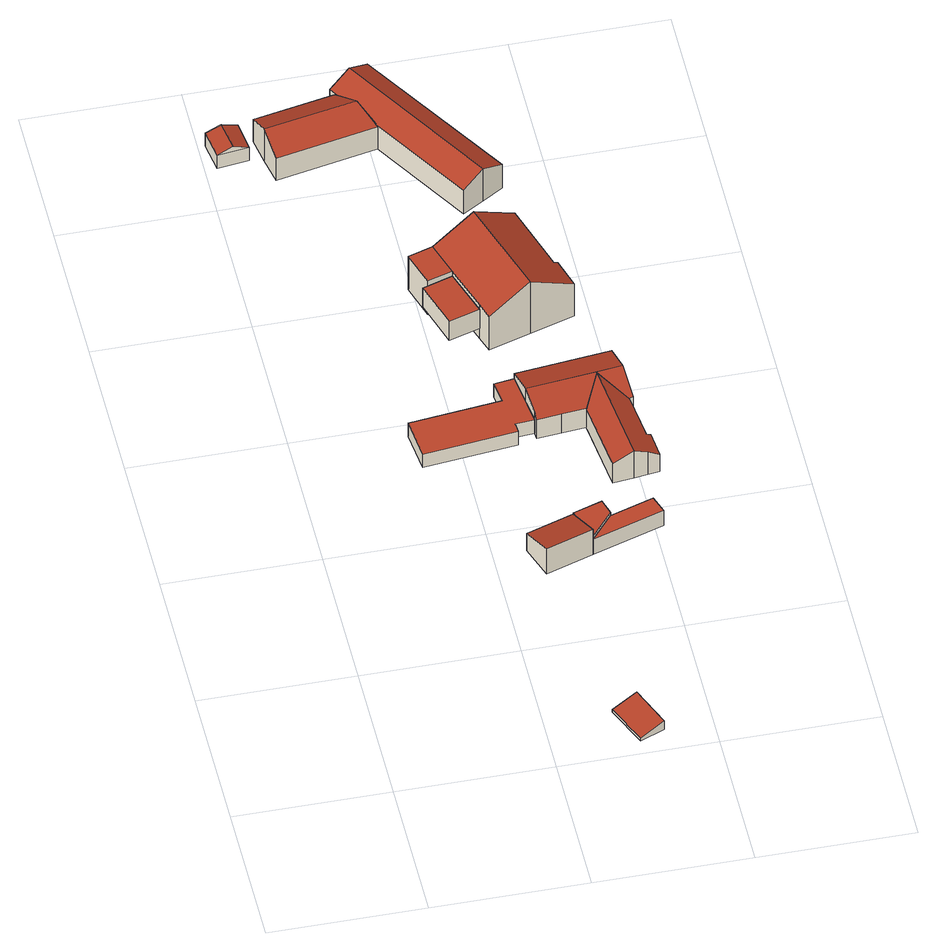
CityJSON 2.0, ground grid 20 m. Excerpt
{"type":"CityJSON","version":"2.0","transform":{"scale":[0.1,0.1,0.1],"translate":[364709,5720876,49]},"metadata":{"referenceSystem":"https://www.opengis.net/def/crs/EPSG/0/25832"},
"CityObjects":{
"building1":{"type":"Building","attributes":{"Geometrietyp2DReferenz":"3000","Gemeindeschluessel":"05513000","function":"51009_1610","roofType":"2100","measuredHeight":1.35},"geometry":[{"type":"Solid","lod":"2","boundaries":[[[[0,1,2,3]],[[4,5,1,0]],[[6,7,5,4]],[[3,2,7,6]],[[4,0,3,6]],[[1,5,7,2]]]],"semantics":{"surfaces":[{"type":"WallSurface"},{"type":"RoofSurface"},{"type":"GroundSurface"}],"values":[[0,0,0,0,1,2]]}}]},
"building2":{"type":"Building","attributes":{"Geometrietyp2DReferenz":"3000","Gemeindeschluessel":"05562024","function":"31001_2723","roofType":"3100","measuredHeight":2.96},"address":[{"country":"Germany","locality":"Marl","thoroughfareNumber":"12","thoroughfareName":"Unterkamp"}],"geometry":[{"type":"Solid","lod":"2","boundaries":[[[[8,9,10,11]],[[12,13,9,8]],[[14,15,13,12]],[[11,10,15,14]],[[8,16,12]],[[14,17,11]],[[11,17,16,8]],[[12,16,17,14]],[[9,13,15,10]]]],"semantics":{"surfaces":[{"type":"WallSurface"},{"type":"RoofSurface"},{"type":"GroundSurface"}],"values":[[0,0,0,0,0,0,1,1,2]]}}]},
"building3":{"type":"Building","attributes":{"Geometrietyp2DReferenz":"3000","Gemeindeschluessel":"05562024","function":"31001_2463","roofType":"2100","measuredHeight":4.3},"address":[{"country":"Germany","locality":"Marl","thoroughfareNumber":"18","thoroughfareName":"Unterkamp"}],"geometry":[{"type":"Solid","lod":"2","boundaries":[[[[18,19,20,21]],[[22,23,19,18]],[[24,25,23,22]],[[21,20,25,24]],[[22,18,21,24]],[[19,23,25,20]]]],"semantics":{"surfaces":[{"type":"WallSurface"},{"type":"RoofSurface"},{"type":"GroundSurface"}],"values":[[0,0,0,0,1,2]]}}]},
"building4":{"type":"Building","attributes":{"Geometrietyp2DReferenz":"3000","Gemeindeschluessel":"05562024","function":"31001_2723","roofType":"1000","measuredHeight":2.32},"address":[{"country":"Germany","locality":"Marl","thoroughfareNumber":"16","thoroughfareName":"Unterkamp"}],"geometry":[{"type":"Solid","lod":"2","boundaries":[[[[26,27,28,29]],[[30,31,27,26]],[[32,33,31,30]],[[34,35,33,32]],[[36,37,35,34]],[[38,39,37,36]],[[40,41,39,38]],[[29,28,41,40]],[[38,36,34,32,30,26,29,40]],[[27,31,33,35,37,39,41,28]]]],"semantics":{"surfaces":[{"type":"WallSurface"},{"type":"RoofSurface"},{"type":"GroundSurface"}],"values":[[0,0,0,0,0,0,0,0,1,2]]}}]},
"building5":{"type":"Building","attributes":{"Geometrietyp2DReferenz":"3000","Gemeindeschluessel":"05562024","function":"51009_1610","roofType":"1000","measuredHeight":3.24},"geometry":[{"type":"Solid","lod":"2","boundaries":[[[[42,43,44,45]],[[46,47,43,42]],[[48,49,47,46]],[[50,51,49,48]],[[45,44,51,50]],[[48,46,42,45,50]],[[43,47,49,51,44]]]],"semantics":{"surfaces":[{"type":"WallSurface"},{"type":"RoofSurface"},{"type":"GroundSurface"}],"values":[[0,0,0,0,0,1,2]]}}]},
"building6":{"type":"Building","attributes":{"Gemeindeschluessel":"05562024","Geometrietyp2DReferenz":"3000","function":"51009_1610"},"children":["building6-1","building6-2"]},
"building6-1":{"type":"BuildingPart","attributes":{"roofType":"1000","measuredHeight":2.69},"parents":["building6"],"geometry":[{"type":"Solid","lod":"2","boundaries":[[[[52,53,54,55]],[[56,19,53,52]],[[55,54,57,58]],[[56,52,55,58]],[[53,19,57,54]],[[56,58,57,19]]]],"semantics":{"surfaces":[{"type":"WallSurface"},{"type":"RoofSurface"},{"type":"GroundSurface"},{"type":"ClosureSurface"}],"values":[[0,0,0,1,2,3]]}}]},
"building6-2":{"type":"BuildingPart","attributes":{"roofType":"1000","measuredHeight":3.17},"parents":["building6"],"geometry":[{"type":"MultiSurface","lod":"2","boundaries":[[[59,57,60,61]],[[62,20,19,63]],[[61,60,20,62]],[[63,59,61,62]],[[57,19,20,60]],[[59,63,56,58]],[[19,57,58,56]]],"semantics":{"surfaces":[{"type":"WallSurface"},{"type":"RoofSurface"},{"type":"GroundSurface"},{"type":"ClosureSurface"}],"values":[0,0,0,1,2,0,3]}}]},
"building7":{"type":"Building","attributes":{"Gemeindeschluessel":"05562024","Geometrietyp2DReferenz":"3000","function":"31001_1010"},"address":[{"country":"Germany","locality":"Marl","thoroughfareNumber":"16","thoroughfareName":"Unterkamp"}],"children":["building7-1","building7-2"]},
"building7-1":{"type":"BuildingPart","attributes":{"roofType":"3100","measuredHeight":4.63},"parents":["building7"],"geometry":[{"type":"MultiSurface","lod":"2","boundaries":[[[64,65,66,67]],[[68,69,65,64]],[[70,33,69,68]],[[71,72,33,70]],[[73,31,72,71]],[[74,75,31,73]],[[76,77,75,74]],[[78,79,77,76]],[[80,81,79,78]],[[74,73,71,76]],[[66,65,69,33,72,31,75,77,79,81]],[[67,66,81,80]],[[64,67,82,71,70,68]],[[78,76,82,80]],[[80,82,67]]],"semantics":{"surfaces":[{"type":"WallSurface"},{"type":"RoofSurface"},{"type":"GroundSurface"},{"type":"ClosureSurface"}],"values":[0,0,0,0,0,0,0,0,0,1,2,3,1,1,3]}}]},
"building7-2":{"type":"BuildingPart","attributes":{"roofType":"5000","measuredHeight":4.63},"parents":["building7"],"geometry":[{"type":"Solid","lod":"2","boundaries":[[[[83,84,85,86]],[[87,88,84,83]],[[67,66,88,87]],[[89,90,81,80]],[[91,92,90,89]],[[93,94,92,91]],[[86,85,94,93]],[[83,86,93,91,89,80,82]],[[67,87,83,82]],[[84,88,66,81,90,92,94,85]],[[80,81,66,67]],[[80,67,82]]]],"semantics":{"surfaces":[{"type":"WallSurface"},{"type":"RoofSurface"},{"type":"GroundSurface"},{"type":"ClosureSurface"}],"values":[[0,0,0,0,0,0,0,1,1,2,3,3]]}}]},
"building8":{"type":"Building","attributes":{"Gemeindeschluessel":"05562024","Geometrietyp2DReferenz":"3000","function":"31001_1010"},"address":[{"country":"Germany","locality":"Marl","thoroughfareNumber":"12","thoroughfareName":"Unterkamp"}],"children":["building8-1","building8-2"]},
"building8-1":{"type":"BuildingPart","attributes":{"roofType":"3100","measuredHeight":5.43},"parents":["building8"],"geometry":[{"type":"MultiSurface","lod":"2","boundaries":[[[95,96,97,98]],[[99,100,96,95]],[[101,102,100,99]],[[103,104,102,101]],[[105,106,104,103]],[[107,108,106,105]],[[109,110,108,107]],[[95,98,109,107,105,99]],[[103,101,99,105]],[[97,96,100,102,104,106,108,110]],[[109,111,112]],[[98,113,114]],[[115,114,113,97,116]],[[112,111,115,116,110]]],"semantics":{"surfaces":[{"type":"WallSurface"},{"type":"RoofSurface"},{"type":"GroundSurface"},{"type":"ClosureSurface"}],"values":[0,0,0,0,0,0,0,1,1,2,0,0,3,3]}}]},
"building8-2":{"type":"BuildingPart","attributes":{"roofType":"3100","measuredHeight":5.44},"parents":["building8"],"geometry":[{"type":"MultiSurface","lod":"2","boundaries":[[[117,118,119,120]],[[113,97,118,117]],[[121,122,110,112]],[[120,119,122,121]],[[113,117,120,123]],[[121,112,123,120]],[[118,97,116,110,122,119]],[[123,115,114]],[[113,114,115,116,97]],[[123,111,115]],[[110,116,115,111,112]]],"semantics":{"surfaces":[{"type":"WallSurface"},{"type":"RoofSurface"},{"type":"GroundSurface"},{"type":"ClosureSurface"}],"values":[0,0,0,0,1,1,2,0,3,0,3]}}]},
"building9":{"type":"Building","attributes":{"Gemeindeschluessel":"05562024","Geometrietyp2DReferenz":"3000","function":"31001_1010"},"address":[{"country":"Germany","locality":"Marl","thoroughfareNumber":"14","thoroughfareName":"Unterkamp"}],"children":["building9-1","building9-2"]},
"building9-1":{"type":"BuildingPart","attributes":{"roofType":"3100","measuredHeight":8.77},"parents":["building9"],"geometry":[{"type":"Solid","lod":"2","boundaries":[[[[124,125,126,127]],[[128,129,125,124]],[[130,131,129,128]],[[132,133,134,135]],[[136,137,133,132]],[[138,139,137,136]],[[140,141,139,138]],[[142,143,141,140]],[[127,126,143,142]],[[135,130,128,124,127,132]],[[142,140,138,136,132,127]],[[125,129,131,134,133,137,139,141,143,126]],[[135,134,131,130]]]],"semantics":{"surfaces":[{"type":"WallSurface"},{"type":"RoofSurface"},{"type":"GroundSurface"},{"type":"ClosureSurface"}],"values":[[0,0,0,0,0,0,0,0,0,1,1,2,3]]}}]},
"building9-2":{"type":"BuildingPart","attributes":{"roofType":"1000","measuredHeight":5.67},"parents":["building9"],"geometry":[{"type":"Solid","lod":"2","boundaries":[[[[135,134,144,145]],[[146,147,131,130]],[[145,144,147,146]],[[130,135,145,146]],[[134,131,147,144]],[[130,131,134,135]]]],"semantics":{"surfaces":[{"type":"WallSurface"},{"type":"RoofSurface"},{"type":"GroundSurface"},{"type":"ClosureSurface"}],"values":[[0,0,0,1,2,3]]}}]}
},
"vertices":[
[314,73,31],[314,73,17],[281,60,17],[281,60,21],[336,18,31],[336,18,17],[304,5,21],[304,5,17],
[53,1064,33],[53,1064,11],[48,1104,11],[48,1104,33],[13,1059,33],[13,1059,11],[7,1099,33],[7,1099,11],[33,1062,41],[27,1101,41],
[315,326,57],[315,326,14],[300,370,14],[300,370,43],[254,306,57],[254,306,14],[239,350,43],[239,350,14],
[255,612,35],[255,612,12],[259,582,12],[259,582,35],[281,615,35],[281,615,12],[290,542,35],[290,542,12],[266,540,35],[266,540,12],[267,527,35],[267,527,12],[147,514,35],[147,514,12],[141,569,35],[141,569,12],
[242,786,49],[242,786,17],[210,776,17],[210,776,49],[262,724,49],[262,724,17],[222,712,49],[222,712,17],[203,774,49],[203,774,17],
[408,356,40],[408,356,14],[400,379,14],[400,379,40],[315,326,40],[344,361,14],[344,361,40],
[344,361,45],[338,382,14],[338,382,45],[300,370,45],[315,326,45],
[322,536,44],[322,536,12],[353,539,12],[353,539,44],[291,533,44],[291,533,12],[290,542,48],[286,574,58],[286,574,12],[281,615,44],[403,628,44],[403,628,12],[408,587,58],[408,587,12],[412,546,44],[412,546,12],[407,545,44],[407,545,12],[375,583,58],
[391,444,58],[391,444,12],[408,446,12],[408,446,50],[364,441,44],[364,441,12],[414,482,44],[414,482,12],[420,483,41],[420,483,12],[423,448,41],[423,448,12],
[165,1124,49],[165,1124,9],[169,1116,9],[169,1116,49],[192,1140,64],[192,1140,9],[218,1156,49],[218,1156,9],[340,957,49],[340,957,9],[313,940,64],[313,940,9],[286,924,49],[286,924,9],[208,1052,49],[208,1052,9],[207,1055,49],[208,1052,47],[169,1116,47],[171,1113,49],[189,1084,49],[189,1084,9],
[65,1096,47],[65,1096,9],[71,1061,9],[71,1061,64],[78,1026,47],[78,1026,9],[189,1084,64],
[269,702,57],[269,702,0],[323,719,0],[323,719,88],[262,724,57],[262,724,0],[242,786,57],[242,786,0],[282,849,88],[282,849,0],[228,832,0],[228,832,57],[336,866,57],[336,866,0],[364,775,57],[364,775,0],[369,777,54],[369,777,0],[381,737,54],[381,737,0],
[196,822,0],[196,822,57],[210,776,57],[210,776,0]
]}
